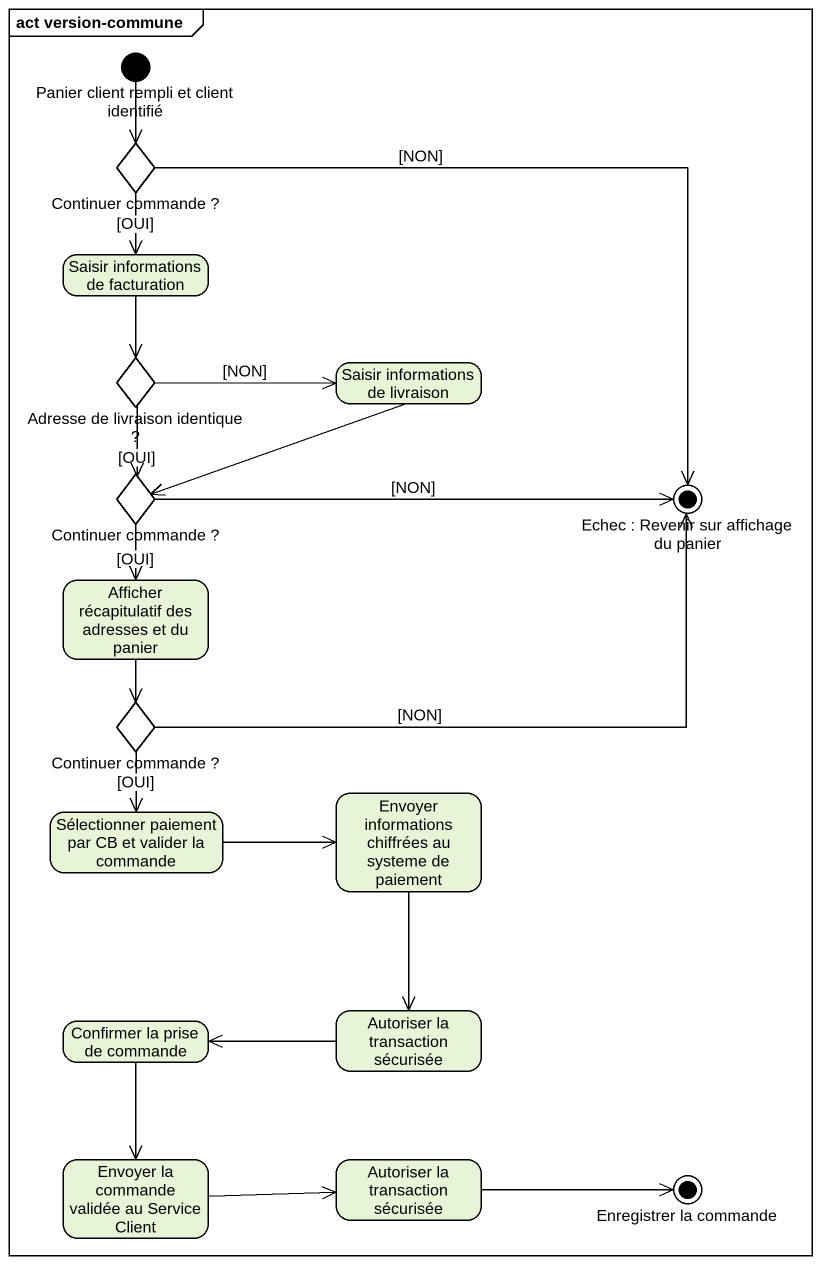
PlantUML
@startuml
mainframe act version-commune
hide empty description
state "Panier client rempli et client identifié" as Panier_client_rempli_et <<start>>
state "Continuer commande ?" as Continuer_commande <<choice>>
state "Saisir informations de facturation" as Saisir_informations_de
state "Adresse de livraison identique ?" as Adresse_de_livraison <<choice>>
state "Saisir informations de livraison" as Saisir_informations_de_2
state "Continuer commande ?" as Continuer_commande_2 <<choice>>
state "Echec : Revenir sur affichage du panier" as Echec_Revenir_sur_affichage <<end>>
state "Afficher récapitulatif des adresses et du panier" as Afficher_récapitulatif_des
state "Continuer commande ?" as Continuer_commande_3 <<choice>>
state "Sélectionner paiement par CB et valider la commande" as Sélectionner_paiement_par
state "Envoyer informations chiffrées au systeme de paiement" as Envoyer_informations
state "Confirmer la prise de commande" as Confirmer_la_prise_de
state "Autoriser la transaction sécurisée" as Autoriser_la_transaction
state "Envoyer la commande validée au Service Client" as Envoyer_la_commande_validée
state "Autoriser la transaction sécurisée" as Autoriser_la_transaction_2
state "Enregistrer la commande" as Enregistrer_la_commande <<end>>
Panier_client_rempli_et --> Continuer_commande
Continuer_commande --> Saisir_informations_de : [OUI]
Continuer_commande --> Echec_Revenir_sur_affichage : [NON]
Saisir_informations_de --> Adresse_de_livraison
Adresse_de_livraison -right-> Saisir_informations_de_2 : [NON]
Adresse_de_livraison --> Continuer_commande_2 : [OUI]
Saisir_informations_de_2 -left-> Continuer_commande_2
Continuer_commande_2 -right-> Echec_Revenir_sur_affichage : [NON]
Continuer_commande_2 --> Afficher_récapitulatif_des : [OUI]
Afficher_récapitulatif_des --> Continuer_commande_3
Continuer_commande_3 -right-> Echec_Revenir_sur_affichage : [NON]
Continuer_commande_3 --> Sélectionner_paiement_par : [OUI]
Sélectionner_paiement_par -right-> Envoyer_informations
Envoyer_informations --> Autoriser_la_transaction
Confirmer_la_prise_de --> Envoyer_la_commande_validée
Autoriser_la_transaction -left-> Confirmer_la_prise_de
Envoyer_la_commande_validée -right-> Autoriser_la_transaction_2
Autoriser_la_transaction_2 -right-> Enregistrer_la_commande
@enduml
